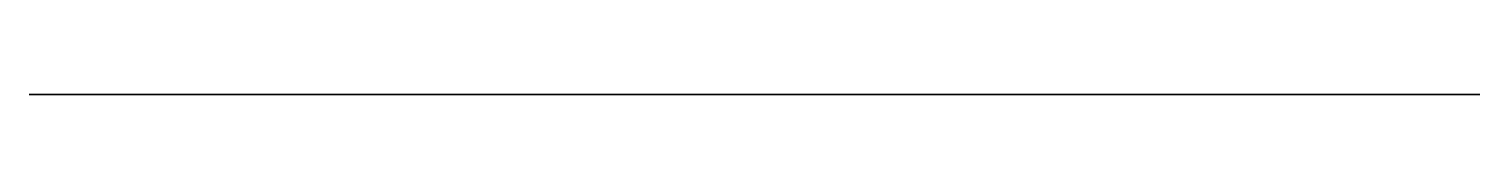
# Model space of a CAD drawing. Header units: millimetres. Extents: x 106.7 to 164.2, y 0 to 0.
import ezdxf

# ---------------------------------------------------------------- set-up
doc = ezdxf.new("R2010")
doc.units = ezdxf.units.MM
doc.layers.get('0').update_dxf_attribs({"color": 173, "true_color": 0x5858e1})

msp = doc.modelspace()

# ---------------------------------------------------------------- linework, layer by layer
at = {"color": 134, "true_color": 0x1bb194}
msp.add_polyline3d([(146.611, 0, -101.709), (147.562, 0, -101.739), (148.42, 0, -101.736), (149.481, 0, -101.709), (149.539, 0, -101.711), (149.596, 0, -101.715), (149.652, 0, -101.722), (149.707, 0, -101.732), (149.762, 0, -101.745), (149.815, 0, -101.76), (149.867, 0, -101.778), (149.918, 0, -101.799), (149.968, 0, -101.821), (150.017, 0, -101.846), (150.064, 0, -101.874), (150.109, 0, -101.903), (150.153, 0, -101.935), (150.196, 0, -101.968), (150.237, 0, -102.004), (150.276, 0, -102.041), (150.313, 0, -102.081), (150.348, 0, -102.122), (150.382, 0, -102.165), (150.413, 0, -102.209), (150.442, 0, -102.255), (150.469, 0, -102.302), (150.494, 0, -102.351), (150.517, 0, -102.401), (150.537, 0, -102.452), (150.554, 0, -102.504), (150.57, 0, -102.558), (150.582, 0, -102.612), (150.592, 0, -102.668), (150.599, 0, -102.724), (150.604, 0, -102.781), (150.605, 0, -102.839), (150.605, 0, -103.392), (161.233, 0, -103.392), (161.387, 0, -103.396), (161.539, 0, -103.407), (161.689, 0, -103.426), (161.837, 0, -103.453), (161.982, 0, -103.486), (162.125, 0, -103.527), (162.264, 0, -103.574), (162.401, 0, -103.628), (162.534, 0, -103.688), (162.664, 0, -103.754), (162.79, 0, -103.826), (162.912, 0, -103.904), (163.03, 0, -103.988), (163.144, 0, -104.076), (163.253, 0, -104.171), (163.358, 0, -104.27), (163.458, 0, -104.374), (163.553, 0, -104.483), (163.643, 0, -104.596), (163.727, 0, -104.713), (163.806, 0, -104.835), (163.878, 0, -104.96), (163.945, 0, -105.09), (164.006, 0, -105.222), (164.06, 0, -105.358), (164.108, 0, -105.497), (164.148, 0, -105.64), (164.182, 0, -105.784), (164.209, 0, -105.932), (164.228, 0, -106.082), (164.24, 0, -106.234), (164.244, 0, -106.388), (164.244, 0, -112.991), (106.665, 0, -112.991), (106.665, 0, -98.036), (106.693, 0, -97.869), (106.732, 0, -97.703), (106.78, 0, -97.541), (106.839, 0, -97.383), (106.907, 0, -97.228), (106.984, 0, -97.078), (107.071, 0, -96.932), (107.167, 0, -96.792), (107.271, 0, -96.657), (107.383, 0, -96.53), (107.503, 0, -96.411), (107.629, 0, -96.299), (107.763, 0, -96.195), (107.902, 0, -96.099), (108.048, 0, -96.012), (108.199, 0, -95.934), (108.276, 0, -95.898), (108.354, 0, -95.866), (108.513, 0, -95.809), (108.675, 0, -95.763), (108.84, 0, -95.727), (109.006, 0, -95.7), (109.174, 0, -95.682), (109.344, 0, -95.671), (109.514, 0, -95.668), (118.618, 0, -95.668), (118.804, 0, -95.681), (118.989, 0, -95.703), (119.172, 0, -95.735), (119.353, 0, -95.775), (119.532, 0, -95.825), (119.708, 0, -95.884), (119.881, 0, -95.951), (120.051, 0, -96.027), (120.217, 0, -96.112), (120.378, 0, -96.205), (120.534, 0, -96.306), (120.685, 0, -96.414), (120.83, 0, -96.53), (120.969, 0, -96.653), (121.102, 0, -96.783), (121.229, 0, -96.92), (121.348, 0, -97.063), (121.46, 0, -97.212), (121.564, 0, -97.366), (121.66, 0, -97.525), (121.748, 0, -97.688), (121.828, 0, -97.856), (121.899, 0, -98.028), (121.961, 0, -98.203), (123.007, 0, -97.857), (124.073, 0, -97.582), (125.155, 0, -97.381), (126.249, 0, -97.254), (127.35, 0, -97.201), (128.45, 0, -97.224), (129.546, 0, -97.322), (130.635, 0, -97.494), (131.173, 0, -97.61), (131.704, 0, -97.749), (132.75, 0, -98.083), (133.778, 0, -98.475), (134.793, 0, -98.905), (136.682, 0, -99.664), (138.612, 0, -100.309), (139.918, 0, -100.673), (141.239, 0, -100.985), (142.57, 0, -101.245), (143.911, 0, -101.453), (145.258, 0, -101.608)], close=True, dxfattribs=at)

doc.saveas('drawing.dxf')
